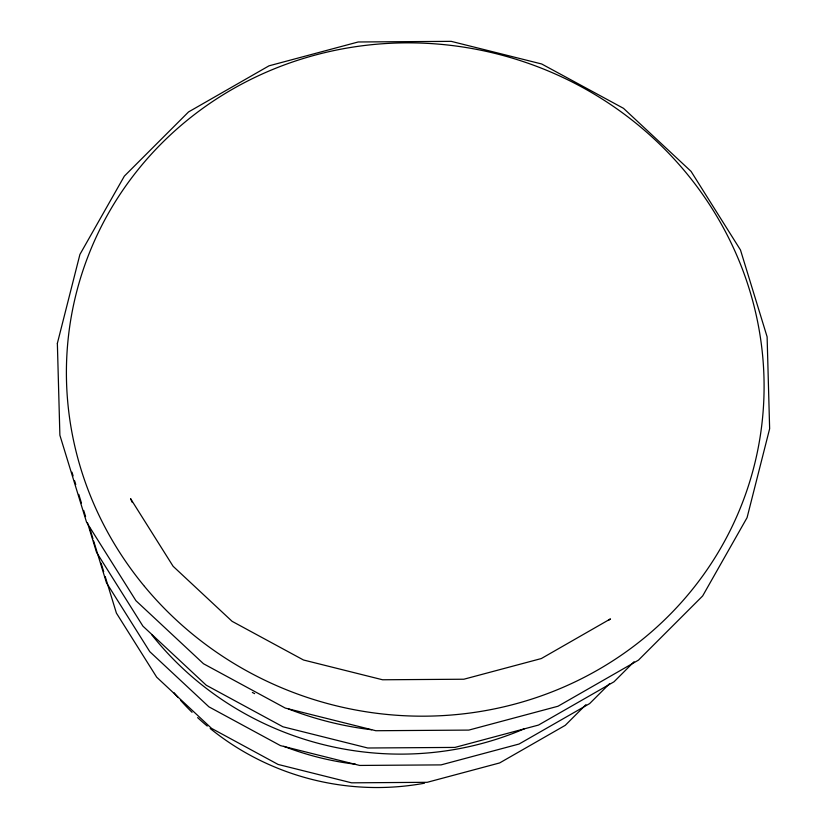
<?xml version="1.0" encoding="UTF-8"?>
<svg xmlns="http://www.w3.org/2000/svg" width="827" height="827" viewBox="0 0 827 827"><rect width="100%" height="100%" fill="white"/><g stroke="black" fill="none" stroke-linecap="round" stroke-linejoin="round"><path stroke-width="1.24" d="M585.961 704.645L565.265 725.331L499.642 762.939L427.187 782.311L351.609 782.828L278.079 764.437L211.588 728.401L156.685 677.179L116.4 613.086L105.194 576.543M609.592 683.65L589.651 703.581L519.087 744.021L441.06 764.892L359.683 765.44L280.498 745.634L208.911 706.837L149.78 651.666L106.456 582.746L93.668 541.044M634.071 661.734L614.016 681.789L538.511 725.062L454.933 747.412L367.767 748.001L282.948 726.788L206.254 685.221L142.916 626.132L96.563 552.384L87.476 522.767M608.362 620.446L610.45 618.916L541.323 658.55L463.864 679.225L382.581 679.773L303.488 659.998L232.098 621.325L173.112 566.288L130.583 498.681L132.31 502.496M101.09 563.146L103.706 571.674M89.533 527.554L92.913 538.594M71.97 472.176L73.096 475.876M74.616 480.818L75.753 484.519M78.782 494.391L81.428 503.023M83.692 510.435L85.584 516.596M424.53 783.2A255.44 245.174 15 0 1 210.203 728.504M207.246 726.065A255.44 245.174 15 0 1 197.622 717.609M192.05 712.305A255.44 245.174 15 0 1 180.606 700.345M178.094 697.502A255.44 245.174 15 0 1 174.032 692.706M371.685 729.765A328.598 315.387 15 0 1 288.468 708.956M254.633 693.636A328.598 315.387 15 0 1 252.349 692.437M524.452 728.742A308.109 295.725 15 0 1 151.786 634.805M355.538 764.231A283.475 272.083 15 0 1 283.754 746.285M57.363 343.339L59.885 435.24L86.525 522.106L135.938 600.712L203.504 663.75L285.325 708.098L375.82 730.727L468.816 730.096L557.987 706.248L638.465 660.132L702.64 595.978L747.081 517.63L769.637 428.737L767.115 336.837L740.475 249.971L691.062 171.375L623.496 108.327L541.675 63.979L451.18 41.35L358.184 41.981L269.013 65.829L188.535 111.945L124.36 176.11L79.919 254.447L57.363 343.339M144.446 586.333A349.759 335.7 15 0 0 741.085 506.165A349.759 335.7 15 0 0 360.21 46.043A349.759 335.7 15 0 0 144.446 586.333"/></g></svg>
